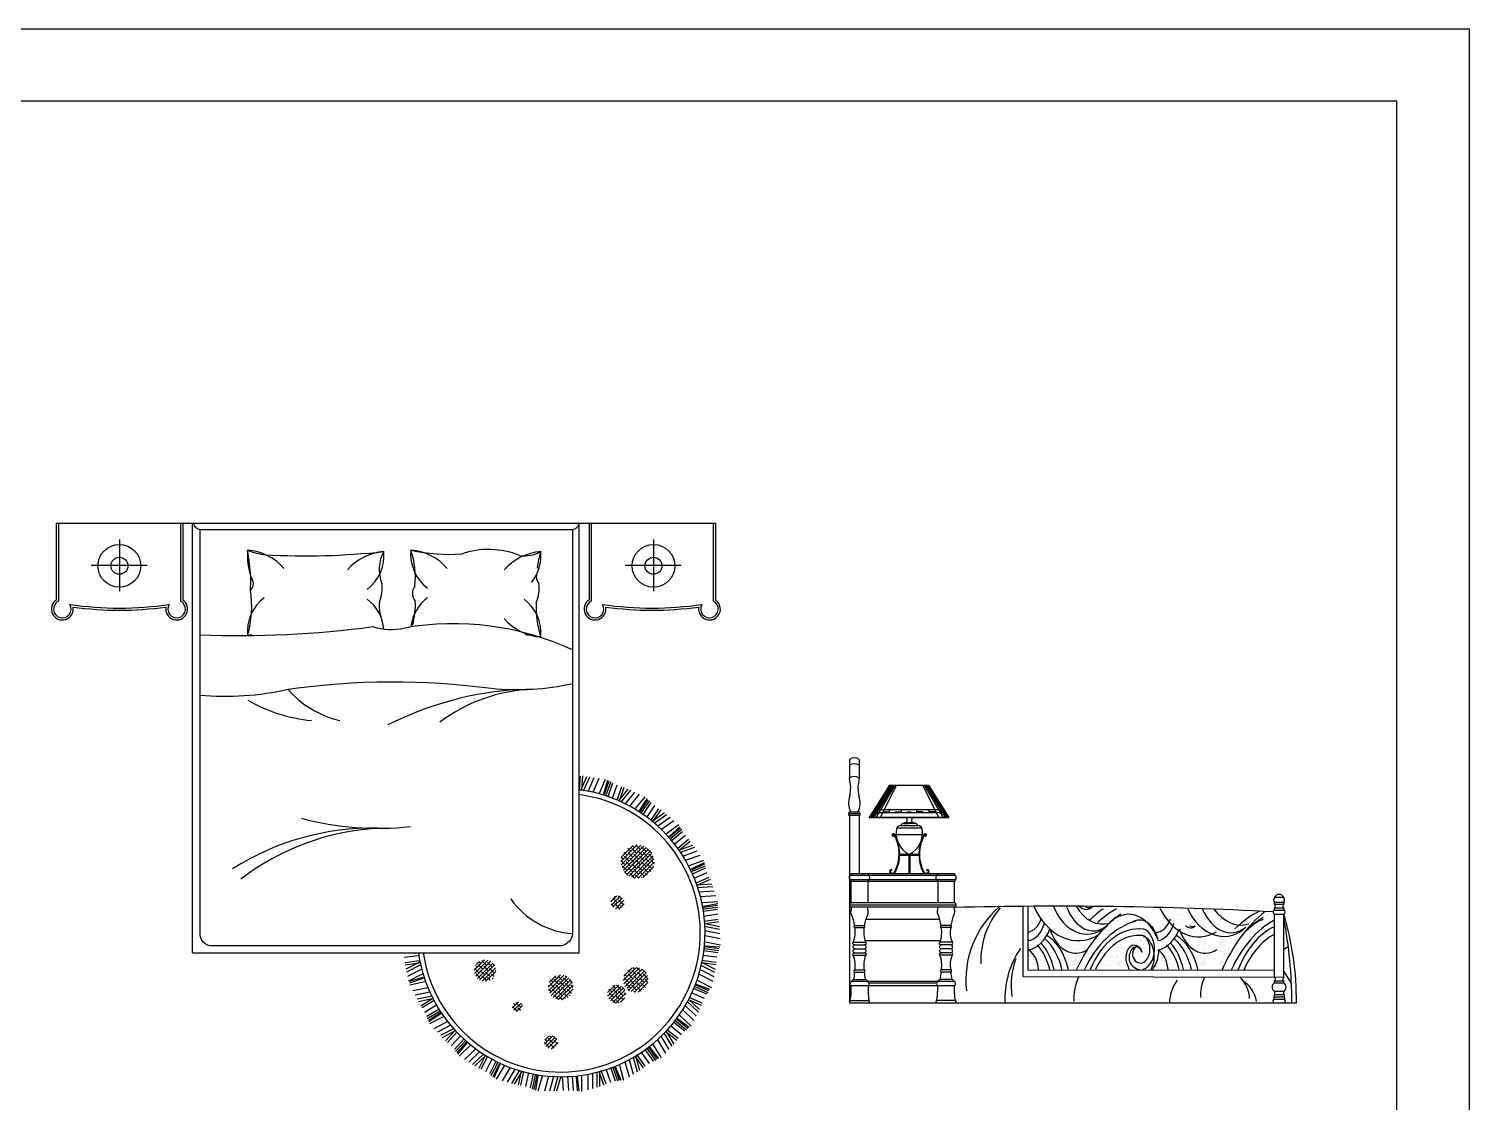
# Model space of a CAD drawing. Header units: inches. Extents: x 6.7 to 49.2, y 11 to 35.8.
# Drawn here: x 42.5 to 49.21, y 30.85 to 35.84 of the extents above; entities that cross this region are included whole.
import ezdxf

# ---------------------------------------------------------------- set-up
doc = ezdxf.new("R2010")
doc.units = ezdxf.units.IN
doc.header["$MEASUREMENT"] = 0
for name, color, linetype in [('02', 2, 'Continuous'), ('1', 1, 'Continuous'), ('4', 4, 'Continuous'), ('8', 8, 'Continuous'), ('kadrbm', 4, 'Continuous')]:
    doc.layers.add(name, color=color, linetype=linetype)

# ---------------------------------------------------------------- blocks, each defined once
blk = doc.blocks.new('kadrbm')
at = {"layer": 'kadrbm', "color": 4}
blk.add_lwpolyline([(0, 0), (0, 24.7972), (21, 24.7972), (21, 0), (0, 0)], close=True, dxfattribs=at)
blk.add_lwpolyline([(20.6631, 0.3257), (20.6631, 24.4603), (0.3369, 24.4603), (0.3369, 0.3257), (20.6631, 0.3257)], dxfattribs=at)

msp = doc.modelspace()

# ---------------------------------------------------------------- hatches: boundary and pattern name
at = {"layer": '8'}
h = msp.add_hatch(dxfattribs=at)
h.set_pattern_fill('ANSI38', color=256, scale=0.1, style=0)
h.set_pattern_definition([(45, (41.408461, 25.606325), (-0.008838835, 0.008838835), []), (135, (41.408461, 25.606325), (-0.026516504, 0.008838835), [0.03125, -0.01875])])
h.paths.add_polyline_path([(44.6776, 31.4595, 1), (44.5768, 31.4595, 1)])
h.paths.add_polyline_path([(44.8017, 31.2926, 1), (44.7551, 31.2926, 1)])
h.paths.add_polyline_path([(44.9658, 31.126, 1), (44.9037, 31.126, 1)])
h.paths.add_polyline_path([(44.9218, 31.3819, 1), (45.0381, 31.3819, 1)])
h.paths.add_polyline_path([(45.1974, 31.3508, 1), (45.2827, 31.3508, 1)])
h.paths.add_polyline_path([(45.3874, 31.4168, 1), (45.271, 31.4168, 1)])
h.paths.add_polyline_path([(45.2758, 31.777, 1), (45.2137, 31.777, 1)])
h.paths.add_polyline_path([(45.4153, 31.967, 1), (45.2603, 31.967, 1)])

# ---------------------------------------------------------------- linework, layer by layer
at = {"layer": '02'}
for p, q in [((42.6415, 33.5418), (42.6415, 33.1795)), ((43.2097, 33.5418), (43.2097, 33.1795)), ((45.1218, 33.5418), (45.1218, 33.1795)), ((45.6901, 33.5418), (45.6901, 33.1795)), ((42.9249, 33.4668), (42.9249, 33.2263)), ((45.4117, 33.4668), (45.4117, 33.2263)), ((42.7933, 33.3466), (43.0539, 33.3466)), ((45.2802, 33.3466), (45.5407, 33.3466)), ((45.0697, 32.3653), (45.0655, 32.299)), ((45.0738, 32.298), (45.1022, 32.3637)), ((45.0809, 32.3658), (45.0767, 32.2994)), ((45.0867, 32.2962), (45.1151, 32.3619)), ((45.1074, 32.2933), (45.1358, 32.359)), ((45.1302, 32.2901), (45.1586, 32.3558)), ((45.1599, 32.2859), (45.1883, 32.3516)), ((45.1978, 32.3454), (45.1783, 32.2806)), ((45.2041, 32.3414), (45.1822, 32.2787)), ((45.2129, 32.3386), (45.1902, 32.2761)), ((45.2207, 32.332), (45.1988, 32.2692)), ((45.2408, 32.3232), (45.2189, 32.2604)), ((45.2632, 32.3145), (45.2413, 32.2517)), ((45.249, 32.2485), (45.2941, 32.3041)), ((45.2741, 32.3119), (45.2521, 32.2491)), ((45.2609, 32.2433), (45.306, 32.2989)), ((45.2801, 32.2349), (45.3252, 32.2905)), ((45.3011, 32.2257), (45.3462, 32.2813)), ((45.3286, 32.2136), (45.3737, 32.2692)), ((45.3812, 32.2607), (45.3449, 32.2036)), ((46.511, 32.3226), (46.4156, 32.1728)), ((46.5135, 32.3226), (46.4178, 32.1724)), ((46.518, 32.3226), (46.4225, 32.1728)), ((46.5206, 32.3226), (46.4252, 32.1728)), ((46.5242, 32.3226), (46.4287, 32.1728)), ((46.5289, 32.3226), (46.4363, 32.1728)), ((46.5348, 32.3226), (46.4465, 32.1728)), ((46.5436, 32.3226), (46.4668, 32.1728)), ((46.511, 32.3226), (46.6919, 32.3226)), ((46.6636, 32.3226), (46.7404, 32.1728)), ((46.6724, 32.3226), (46.7607, 32.1728)), ((46.6783, 32.3226), (46.7708, 32.1728)), ((46.683, 32.3226), (46.7784, 32.1728)), ((46.6875, 32.3226), (46.7829, 32.1728)), ((46.6919, 32.3226), (46.7873, 32.1728)), ((45.3862, 32.2552), (45.3482, 32.2007)), ((45.3939, 32.2501), (45.3551, 32.1961)), ((45.3996, 32.2416), (45.3616, 32.1871)), ((45.4166, 32.2277), (45.3786, 32.1732)), ((45.4358, 32.2133), (45.3978, 32.1588)), ((45.4043, 32.1536), (45.4627, 32.195)), ((45.4456, 32.2079), (45.4075, 32.1533)), ((46.3222, 32.1911), (46.3716, 32.1911)), ((46.3244, 32.1984), (46.3694, 32.1984)), ((46.4299, 32.1953), (46.773, 32.1953)), ((46.4394, 32.2103), (46.7635, 32.2103)), ((46.6104, 32.1953), (46.6104, 32.1988)), ((46.6385, 32.1988), (46.6385, 32.2103)), ((46.6665, 32.1988), (46.6385, 32.1988)), ((46.6665, 32.1953), (46.6665, 32.1988)), ((46.6946, 32.1988), (46.6946, 32.2103)), ((46.7227, 32.1988), (46.6946, 32.1988)), ((46.7227, 32.1953), (46.7227, 32.1988)), ((46.7508, 32.1988), (46.7508, 32.2103)), ((46.7708, 32.1988), (46.7508, 32.1988)), ((45.4144, 32.1454), (45.4728, 32.1868)), ((45.4306, 32.1321), (45.489, 32.1735)), ((45.4484, 32.1175), (45.5068, 32.1589)), ((45.4716, 32.0986), (45.53, 32.1399)), ((45.5349, 32.1297), (45.4846, 32.0844)), ((45.5383, 32.123), (45.4869, 32.0808)), ((46.3694, 32.1817), (46.3244, 32.1817)), ((46.4156, 32.1728), (46.7873, 32.1728)), ((46.4165, 32.1743), (46.7829, 32.1743)), ((46.5615, 32.1347), (46.6441, 32.1347)), ((46.5774, 32.1446), (46.6028, 32.1444)), ((46.5879, 32.1483), (46.6028, 32.1482)), ((46.6176, 32.1483), (46.6028, 32.1482)), ((46.6281, 32.1446), (46.6028, 32.1444)), ((45.5443, 32.1161), (45.4924, 32.0745)), ((45.5475, 32.1063), (45.4962, 32.0641)), ((45.5601, 32.0883), (45.5088, 32.0461)), ((45.5747, 32.0693), (45.5234, 32.0271)), ((45.5827, 32.0614), (45.5313, 32.0192)), ((46.5288, 32.0888), (46.5292, 32.0851)), ((46.5347, 32.093), (46.6706, 32.093)), ((46.6626, 32.1222), (46.543, 32.1222)), ((46.6765, 32.0888), (46.6761, 32.0851)), ((45.5283, 32.0203), (45.5957, 32.0444)), ((45.5358, 32.0097), (45.6032, 32.0338)), ((45.5478, 31.9925), (45.6152, 32.0166)), ((45.561, 31.9737), (45.6284, 31.9978)), ((46.5583, 32.0012), (46.647, 32.0012)), ((46.5583, 31.9975), (46.647, 31.9975)), ((46.6008, 32.0009), (46.6008, 31.9098)), ((46.6046, 32.0008), (46.6046, 31.9098)), ((45.5782, 31.9492), (45.6456, 31.9733)), ((45.6476, 31.962), (45.5869, 31.9321)), ((45.649, 31.9547), (45.5882, 31.9279)), ((45.6529, 31.9464), (45.5918, 31.9204)), ((45.6534, 31.9362), (45.5926, 31.9094)), ((46.522, 31.9285), (46.5204, 31.925)), ((46.6834, 31.9285), (46.6849, 31.925)), ((45.6607, 31.9154), (45.5999, 31.8886)), ((45.6696, 31.8931), (45.6088, 31.8663)), ((45.6117, 31.8585), (45.6831, 31.8635)), ((45.6752, 31.8834), (45.6143, 31.8566)), ((46.8186, 31.9018), (46.3273, 31.9018)), ((46.8186, 31.8828), (46.3273, 31.8828)), ((46.8133, 31.8748), (46.3326, 31.8748)), ((45.616, 31.8463), (45.6875, 31.8513)), ((45.623, 31.8265), (45.6944, 31.8315)), ((45.6306, 31.8048), (45.702, 31.8098)), ((48.3034, 31.8011), (48.3464, 31.8011)), ((45.6406, 31.7765), (45.712, 31.7816)), ((45.7095, 31.7437), (45.6437, 31.7343)), ((45.7108, 31.7702), (45.6444, 31.7577)), ((45.7103, 31.7628), (45.6445, 31.7534)), ((45.7109, 31.7218), (45.6451, 31.7124)), ((45.7118, 31.7537), (45.6459, 31.7452)), ((46.8203, 31.7648), (46.3257, 31.7648)), ((46.8133, 31.7748), (46.3326, 31.7748)), ((46.8127, 31.7548), (46.3333, 31.7548)), ((47.1333, 31.4318), (47.1333, 31.7588)), ((47.1532, 31.7391), (47.1532, 31.7391)), ((47.1568, 31.4612), (47.1568, 31.759)), ((47.1581, 31.7278), (47.1581, 31.7278)), ((47.1753, 31.7509), (47.1753, 31.7509)), ((47.1765, 31.743), (47.1765, 31.743)), ((47.178, 31.7468), (47.178, 31.7468)), ((47.1792, 31.7233), (47.1792, 31.7233)), ((47.1823, 31.7216), (47.1823, 31.7216)), ((47.1863, 31.7428), (47.1863, 31.7428)), ((47.1866, 31.7509), (47.1866, 31.7509)), ((47.1919, 31.748), (47.1919, 31.748)), ((47.1966, 31.744), (47.1966, 31.744)), ((47.2007, 31.7504), (47.2007, 31.7504)), ((47.2137, 31.7484), (47.2137, 31.7484)), ((47.2208, 31.7514), (47.2208, 31.7514)), ((47.2645, 31.7464), (47.2645, 31.7464)), ((47.2663, 31.7492), (47.2663, 31.7492)), ((47.4702, 31.7585), (47.4702, 31.7585)), ((47.4785, 31.7545), (47.4785, 31.7545)), ((47.4805, 31.7209), (47.4805, 31.7209)), ((47.4832, 31.7565), (47.4832, 31.7565)), ((47.4903, 31.7595), (47.4903, 31.7595)), ((47.4914, 31.7524), (47.4914, 31.7524)), ((47.4986, 31.7554), (47.4986, 31.7554)), ((47.5551, 31.7209), (47.5551, 31.7209)), ((47.7091, 31.7431), (47.7091, 31.7431)), ((47.7118, 31.7235), (47.7118, 31.7235)), ((47.7292, 31.7441), (47.7292, 31.7441)), ((47.7561, 31.7213), (47.7561, 31.7213)), ((47.7892, 31.7428), (47.7892, 31.7428)), ((47.8166, 31.7484), (47.8166, 31.7484)), ((47.8237, 31.7514), (47.8237, 31.7514)), ((47.8674, 31.7464), (47.8674, 31.7464)), ((47.8692, 31.7492), (47.8692, 31.7492)), ((47.8705, 31.7597), (47.8705, 31.7597)), ((47.8716, 31.7472), (47.8716, 31.7472)), ((48.3022, 31.7683), (48.3466, 31.7683)), ((48.3024, 31.7791), (48.3464, 31.7791)), ((48.3024, 31.7521), (48.3463, 31.7521)), ((48.3024, 31.7419), (48.3464, 31.7419)), ((48.3024, 31.7228), (48.3464, 31.7228)), ((45.7135, 31.6979), (45.6477, 31.6885)), ((45.6484, 31.6802), (45.7185, 31.6658)), ((45.6493, 31.6673), (45.7194, 31.6528)), ((45.7162, 31.6871), (45.6504, 31.6777)), ((46.3484, 31.6705), (46.3947, 31.6705)), ((46.3485, 31.6607), (46.3947, 31.6607)), ((46.4019, 31.6998), (46.7441, 31.6998)), ((46.7976, 31.6705), (46.7512, 31.6705)), ((46.7975, 31.6607), (46.7513, 31.6607)), ((47.1567, 31.7019), (47.1567, 31.7019)), ((47.1588, 31.6537), (47.1588, 31.6537)), ((47.1614, 31.6715), (47.1614, 31.6715)), ((47.167, 31.6642), (47.167, 31.6642)), ((47.1682, 31.6968), (47.1682, 31.6968)), ((47.1686, 31.6567), (47.1686, 31.6567)), ((47.1697, 31.682), (47.1697, 31.682)), ((47.171, 31.695), (47.171, 31.695)), ((47.1768, 31.685), (47.1768, 31.685)), ((47.1779, 31.6783), (47.1779, 31.6783)), ((47.1793, 31.7083), (47.1793, 31.7083)), ((47.1835, 31.7091), (47.1835, 31.7091)), ((47.1861, 31.7066), (47.1861, 31.7066)), ((47.1883, 31.6978), (47.1883, 31.6978)), ((47.193, 31.6887), (47.193, 31.6887)), ((47.1957, 31.6869), (47.1957, 31.6869)), ((47.2026, 31.6702), (47.2026, 31.6702)), ((47.204, 31.7002), (47.204, 31.7002)), ((47.2058, 31.7031), (47.2058, 31.7031)), ((47.2071, 31.7135), (47.2071, 31.7135)), ((47.211, 31.7128), (47.211, 31.7128)), ((47.2131, 31.6897), (47.2131, 31.6897)), ((47.2337, 31.6759), (47.2337, 31.6759)), ((47.244, 31.6561), (47.244, 31.6561)), ((47.2467, 31.6739), (47.2467, 31.6739)), ((47.2535, 31.7171), (47.2535, 31.7171)), ((47.2538, 31.6769), (47.2538, 31.6769)), ((47.2562, 31.7152), (47.2562, 31.7152)), ((47.2631, 31.6986), (47.2631, 31.6986)), ((47.2736, 31.718), (47.2736, 31.718)), ((47.4888, 31.7168), (47.4888, 31.7168)), ((47.5083, 31.6966), (47.5083, 31.6966)), ((47.5137, 31.6937), (47.5137, 31.6937)), ((47.5221, 31.6925), (47.5221, 31.6925)), ((47.5258, 31.6638), (47.5258, 31.6638)), ((47.5275, 31.6897), (47.5275, 31.6897)), ((47.5289, 31.6771), (47.5289, 31.6771)), ((47.53, 31.6646), (47.53, 31.6646)), ((47.5413, 31.6626), (47.5413, 31.6626)), ((47.5426, 31.673), (47.5426, 31.673)), ((47.5605, 31.718), (47.5605, 31.718)), ((47.5615, 31.6766), (47.5615, 31.6766)), ((47.5711, 31.6581), (47.5711, 31.6581)), ((47.5726, 31.6881), (47.5726, 31.6881)), ((47.5743, 31.6909), (47.5743, 31.6909)), ((47.5756, 31.7014), (47.5756, 31.7014)), ((47.5767, 31.6889), (47.5767, 31.6889)), ((47.5816, 31.6776), (47.5816, 31.6776)), ((47.6893, 31.6842), (47.6893, 31.6842)), ((47.6996, 31.6644), (47.6996, 31.6644)), ((47.7023, 31.6821), (47.7023, 31.6821)), ((47.7094, 31.6851), (47.7094, 31.6851)), ((47.7187, 31.7068), (47.7187, 31.7068)), ((47.7574, 31.6846), (47.7574, 31.6846)), ((47.7596, 31.684), (47.7596, 31.684)), ((47.761, 31.7099), (47.761, 31.7099)), ((47.7643, 31.6537), (47.7643, 31.6537)), ((47.7699, 31.6642), (47.7699, 31.6642)), ((47.7715, 31.6567), (47.7715, 31.6567)), ((47.7726, 31.682), (47.7726, 31.682)), ((47.7739, 31.695), (47.7739, 31.695)), ((47.7797, 31.685), (47.7797, 31.685)), ((47.7808, 31.6783), (47.7808, 31.6783)), ((47.7822, 31.7083), (47.7822, 31.7083)), ((47.7864, 31.7091), (47.7864, 31.7091)), ((47.789, 31.7066), (47.789, 31.7066)), ((47.7912, 31.6978), (47.7912, 31.6978)), ((47.7959, 31.6887), (47.7959, 31.6887)), ((47.7986, 31.6869), (47.7986, 31.6869)), ((47.8055, 31.6702), (47.8055, 31.6702)), ((47.8069, 31.7002), (47.8069, 31.7002)), ((47.81, 31.7135), (47.81, 31.7135)), ((47.8111, 31.701), (47.8111, 31.701)), ((47.8139, 31.7128), (47.8139, 31.7128)), ((47.816, 31.6897), (47.816, 31.6897)), ((47.8366, 31.6759), (47.8366, 31.6759)), ((47.8469, 31.6561), (47.8469, 31.6561)), ((47.8496, 31.6739), (47.8496, 31.6739)), ((47.8564, 31.7171), (47.8564, 31.7171)), ((47.8567, 31.6769), (47.8567, 31.6769)), ((47.866, 31.6986), (47.866, 31.6986)), ((47.8765, 31.718), (47.8765, 31.718)), ((48.0304, 31.6754), (48.0304, 31.6754)), ((48.0317, 31.6723), (48.0317, 31.6723)), ((48.0324, 31.7165), (48.0324, 31.7165)), ((48.0411, 31.6834), (48.0411, 31.6834)), ((48.0416, 31.6801), (48.0416, 31.6801)), ((48.0454, 31.6806), (48.0454, 31.6806)), ((48.0494, 31.7042), (48.0494, 31.7042)), ((48.0519, 31.6691), (48.0519, 31.6691)), ((48.0524, 31.6992), (48.0524, 31.6992)), ((48.0537, 31.6931), (48.0537, 31.6931)), ((48.0553, 31.7053), (48.0553, 31.7053)), ((48.0562, 31.714), (48.0562, 31.714)), ((48.0584, 31.7014), (48.0584, 31.7014)), ((48.177, 31.7125), (48.177, 31.7125)), ((48.1782, 31.7068), (48.1782, 31.7068)), ((48.1787, 31.6738), (48.1787, 31.6738)), ((48.1825, 31.704), (48.1825, 31.704)), ((48.1826, 31.6719), (48.1826, 31.6719)), ((48.1857, 31.6917), (48.1857, 31.6917)), ((48.1863, 31.6968), (48.1863, 31.6968)), ((48.1881, 31.6849), (48.1881, 31.6849)), ((48.1913, 31.6863), (48.1913, 31.6863)), ((48.1932, 31.7076), (48.1932, 31.7076)), ((48.1963, 31.701), (48.1963, 31.701)), ((45.6506, 31.6463), (45.7207, 31.6319)), ((45.6521, 31.6234), (45.7222, 31.609)), ((45.6541, 31.5935), (45.7242, 31.5791)), ((46.3422, 31.5919), (46.401, 31.5919)), ((46.8038, 31.5919), (46.745, 31.5919)), ((47.1536, 31.6092), (47.1536, 31.6092)), ((47.1589, 31.6064), (47.1589, 31.6064)), ((47.1732, 31.6476), (47.1732, 31.6476)), ((47.1835, 31.6278), (47.1835, 31.6278)), ((47.1862, 31.6456), (47.1862, 31.6456)), ((47.1933, 31.6486), (47.1933, 31.6486)), ((47.495, 31.6112), (47.495, 31.6112)), ((47.5053, 31.5914), (47.5053, 31.5914)), ((47.5079, 31.6091), (47.5079, 31.6091)), ((47.5087, 31.6071), (47.5087, 31.6071)), ((47.5147, 31.6523), (47.5147, 31.6523)), ((47.5151, 31.6121), (47.5151, 31.6121)), ((47.519, 31.5873), (47.519, 31.5873)), ((47.5217, 31.6051), (47.5217, 31.6051)), ((47.5244, 31.6338), (47.5244, 31.6338)), ((47.5285, 31.6483), (47.5285, 31.6483)), ((47.5288, 31.6081), (47.5288, 31.6081)), ((47.5312, 31.6464), (47.5312, 31.6464)), ((47.5348, 31.6533), (47.5348, 31.6533)), ((47.5381, 31.6298), (47.5381, 31.6298)), ((47.5417, 31.6355), (47.5417, 31.6355)), ((47.5486, 31.6492), (47.5486, 31.6492)), ((47.552, 31.6157), (47.552, 31.6157)), ((47.5547, 31.6334), (47.5547, 31.6334)), ((47.5618, 31.6364), (47.5618, 31.6364)), ((47.5633, 31.6116), (47.5633, 31.6116)), ((47.5687, 31.6088), (47.5687, 31.6088)), ((47.5839, 31.5921), (47.5839, 31.5921)), ((47.6408, 31.603), (47.6408, 31.603)), ((47.6462, 31.6002), (47.6462, 31.6002)), ((47.6681, 31.6511), (47.6681, 31.6511)), ((47.6735, 31.6483), (47.6735, 31.6483)), ((47.6753, 31.6455), (47.6753, 31.6455)), ((47.6773, 31.605), (47.6773, 31.605)), ((47.6807, 31.6426), (47.6807, 31.6426)), ((47.6817, 31.6012), (47.6817, 31.6012)), ((47.6842, 31.5884), (47.6842, 31.5884)), ((47.6845, 31.5993), (47.6845, 31.5993)), ((47.6856, 31.6184), (47.6856, 31.6184)), ((47.6886, 31.6316), (47.6886, 31.6316)), ((47.6898, 31.6192), (47.6898, 31.6192)), ((47.6928, 31.6127), (47.6928, 31.6127)), ((47.6946, 31.6155), (47.6946, 31.6155)), ((47.6946, 31.6078), (47.6946, 31.6078)), ((47.6958, 31.6259), (47.6958, 31.6259)), ((47.7018, 31.6021), (47.7018, 31.6021)), ((47.7441, 31.5991), (47.7441, 31.5991)), ((47.7565, 31.5914), (47.7565, 31.5914)), ((47.757, 31.5971), (47.757, 31.5971)), ((47.7617, 31.6359), (47.7617, 31.6359)), ((47.7618, 31.5885), (47.7618, 31.5885)), ((47.7761, 31.6476), (47.7761, 31.6476)), ((47.7864, 31.6278), (47.7864, 31.6278)), ((47.7891, 31.6456), (47.7891, 31.6456)), ((47.7962, 31.6486), (47.7962, 31.6486)), ((48.0263, 31.6477), (48.0263, 31.6477)), ((48.0478, 31.6414), (48.0478, 31.6414)), ((48.0483, 31.616), (48.0483, 31.616)), ((48.0515, 31.5881), (48.0515, 31.5881)), ((48.0535, 31.5913), (48.0535, 31.5913)), ((48.0549, 31.6031), (48.0549, 31.6031)), ((48.0562, 31.589), (48.0562, 31.589)), ((48.0567, 31.6116), (48.0567, 31.6116)), ((48.0603, 31.6336), (48.0603, 31.6336)), ((48.067, 31.63), (48.067, 31.63)), ((48.1869, 31.6088), (48.1869, 31.6088)), ((48.1944, 31.6048), (48.1944, 31.6048)), ((44.2512, 31.5218), (44.3171, 31.5305)), ((45.707, 31.5218), (45.6411, 31.5305)), ((45.7116, 31.5433), (45.6457, 31.552)), ((45.7165, 31.5523), (45.6507, 31.5619)), ((45.7175, 31.5615), (45.6515, 31.5702)), ((45.72, 31.5685), (45.6526, 31.5743)), ((46.3422, 31.5317), (46.401, 31.5317)), ((46.3441, 31.5424), (46.3991, 31.5424)), ((46.3449, 31.5804), (46.3982, 31.5804)), ((46.349, 31.5614), (46.3942, 31.5614)), ((46.8038, 31.5317), (46.745, 31.5317)), ((46.8019, 31.5424), (46.7469, 31.5424)), ((46.801, 31.5804), (46.7478, 31.5804)), ((46.797, 31.5614), (46.7518, 31.5614)), ((47.1586, 31.5302), (47.1586, 31.5302)), ((47.16, 31.5649), (47.16, 31.5649)), ((47.16, 31.5602), (47.16, 31.5602)), ((47.1603, 31.5248), (47.1603, 31.5248)), ((47.1618, 31.5687), (47.1618, 31.5687)), ((47.1631, 31.5735), (47.1631, 31.5735)), ((47.1672, 31.5481), (47.1672, 31.5481)), ((47.1691, 31.5319), (47.1691, 31.5319)), ((47.1696, 31.5286), (47.1696, 31.5286)), ((47.171, 31.5586), (47.171, 31.5586)), ((47.1741, 31.5719), (47.1741, 31.5719)), ((47.1752, 31.5594), (47.1752, 31.5594)), ((47.1801, 31.548), (47.1801, 31.548)), ((47.1811, 31.521), (47.1811, 31.521)), ((47.1823, 31.5314), (47.1823, 31.5314)), ((47.3461, 31.5307), (47.3461, 31.5307)), ((47.3514, 31.5278), (47.3514, 31.5278)), ((47.3543, 31.5347), (47.3543, 31.5347)), ((47.3597, 31.5319), (47.3597, 31.5319)), ((47.3681, 31.559), (47.3681, 31.559)), ((47.3734, 31.5561), (47.3734, 31.5561)), ((47.3856, 31.5262), (47.3856, 31.5262)), ((47.3873, 31.529), (47.3873, 31.529)), ((47.3886, 31.5395), (47.3886, 31.5395)), ((47.3897, 31.527), (47.3897, 31.527)), ((47.5193, 31.5711), (47.5193, 31.5711)), ((47.5247, 31.5683), (47.5247, 31.5683)), ((47.5257, 31.5268), (47.5257, 31.5268)), ((47.5368, 31.5384), (47.5368, 31.5384)), ((47.5399, 31.5516), (47.5399, 31.5516)), ((47.541, 31.5391), (47.541, 31.5391)), ((47.5458, 31.5278), (47.5458, 31.5278)), ((47.55, 31.5262), (47.55, 31.5262)), ((47.5606, 31.5226), (47.5606, 31.5226)), ((47.5629, 31.5242), (47.5629, 31.5242)), ((47.566, 31.5197), (47.566, 31.5197)), ((47.5701, 31.5272), (47.5701, 31.5272)), ((47.5716, 31.5307), (47.5716, 31.5307)), ((47.5725, 31.5655), (47.5725, 31.5655)), ((47.577, 31.5278), (47.577, 31.5278)), ((47.5794, 31.5488), (47.5794, 31.5488)), ((47.5826, 31.5817), (47.5826, 31.5817)), ((47.585, 31.5796), (47.585, 31.5796)), ((47.5898, 31.5683), (47.5898, 31.5683)), ((47.5936, 31.5307), (47.5936, 31.5307)), ((47.599, 31.5278), (47.599, 31.5278)), ((47.6472, 31.5587), (47.6472, 31.5587)), ((47.65, 31.5569), (47.65, 31.5569)), ((47.6547, 31.5657), (47.6547, 31.5657)), ((47.6569, 31.5402), (47.6569, 31.5402)), ((47.6583, 31.5702), (47.6583, 31.5702)), ((47.6601, 31.5731), (47.6601, 31.5731)), ((47.6613, 31.5835), (47.6613, 31.5835)), ((47.6619, 31.56), (47.6619, 31.56)), ((47.6651, 31.5459), (47.6651, 31.5459)), ((47.6673, 31.5597), (47.6673, 31.5597)), ((47.6677, 31.5637), (47.6677, 31.5637)), ((47.6723, 31.5402), (47.6723, 31.5402)), ((47.6749, 31.5667), (47.6749, 31.5667)), ((47.6749, 31.558), (47.6749, 31.558)), ((47.6821, 31.561), (47.6821, 31.561)), ((47.6914, 31.5827), (47.6914, 31.5827)), ((47.7544, 31.5794), (47.7544, 31.5794)), ((47.7629, 31.5471), (47.7629, 31.5471)), ((47.7629, 31.5424), (47.7629, 31.5424)), ((47.7647, 31.5509), (47.7647, 31.5509)), ((47.7656, 31.5452), (47.7656, 31.5452)), ((47.766, 31.5557), (47.766, 31.5557)), ((47.7701, 31.5481), (47.7701, 31.5481)), ((47.7725, 31.5286), (47.7725, 31.5286)), ((47.7739, 31.5586), (47.7739, 31.5586)), ((47.7757, 31.5614), (47.7757, 31.5614)), ((47.777, 31.5719), (47.777, 31.5719)), ((47.783, 31.548), (47.783, 31.548)), ((47.784, 31.521), (47.784, 31.521)), ((47.7852, 31.5314), (47.7852, 31.5314)), ((47.949, 31.5307), (47.949, 31.5307)), ((47.9543, 31.5278), (47.9543, 31.5278)), ((47.9572, 31.5347), (47.9572, 31.5347)), ((47.9626, 31.5319), (47.9626, 31.5319)), ((47.971, 31.559), (47.971, 31.559)), ((47.9763, 31.5561), (47.9763, 31.5561)), ((47.9884, 31.5262), (47.9884, 31.5262)), ((47.9902, 31.529), (47.9902, 31.529)), ((47.9915, 31.5395), (47.9915, 31.5395)), ((47.9926, 31.527), (47.9926, 31.527)), ((48.0498, 31.5818), (48.0498, 31.5818)), ((48.0499, 31.5544), (48.0499, 31.5544)), ((48.0514, 31.5642), (48.0514, 31.5642)), ((48.0582, 31.5483), (48.0582, 31.5483)), ((48.0583, 31.5468), (48.0583, 31.5468)), ((48.0598, 31.5243), (48.0598, 31.5243)), ((48.0616, 31.5763), (48.0616, 31.5763)), ((48.0626, 31.544), (48.0626, 31.544)), ((48.0659, 31.534), (48.0659, 31.534)), ((48.0683, 31.5782), (48.0683, 31.5782)), ((48.0687, 31.528), (48.0687, 31.528)), ((48.0706, 31.5324), (48.0706, 31.5324)), ((48.0718, 31.5759), (48.0718, 31.5759)), ((48.1767, 31.5542), (48.1767, 31.5542)), ((48.1788, 31.5705), (48.1788, 31.5705)), ((48.1805, 31.551), (48.1805, 31.551)), ((48.1929, 31.5288), (48.1929, 31.5288)), ((48.1942, 31.5648), (48.1942, 31.5648)), ((48.1946, 31.5409), (48.1946, 31.5409)), ((48.1958, 31.5465), (48.1958, 31.5465)), ((48.1969, 31.5693), (48.1969, 31.5693)), ((48.3675, 31.5712), (48.3463, 31.5578)), ((44.2552, 31.4981), (44.3211, 31.5068)), ((44.2555, 31.487), (44.3214, 31.4957)), ((44.3227, 31.4986), (44.259, 31.4658)), ((44.3253, 31.4859), (44.2617, 31.4531)), ((44.3297, 31.4654), (44.2661, 31.4326)), ((45.6286, 31.4654), (45.6922, 31.4326)), ((45.6329, 31.4859), (45.6965, 31.4531)), ((45.6356, 31.4986), (45.6992, 31.4658)), ((45.7028, 31.487), (45.6368, 31.4957)), ((45.7031, 31.4981), (45.6372, 31.5068)), ((46.3484, 31.4531), (46.3947, 31.4531)), ((46.3485, 31.4629), (46.3947, 31.4629)), ((46.7976, 31.4531), (46.7512, 31.4531)), ((46.7975, 31.4629), (46.7513, 31.4629)), ((48.3024, 31.4611), (47.1568, 31.4612)), ((47.1793, 31.5181), (47.1793, 31.5181)), ((47.1883, 31.5076), (47.1883, 31.5076)), ((47.3525, 31.4864), (47.3525, 31.4864)), ((47.3547, 31.4914), (47.3547, 31.4914)), ((47.3552, 31.4845), (47.3552, 31.4845)), ((47.3607, 31.4904), (47.3607, 31.4904)), ((47.3621, 31.4857), (47.3621, 31.4857)), ((47.3635, 31.4979), (47.3635, 31.4979)), ((47.3653, 31.5007), (47.3653, 31.5007)), ((47.3666, 31.5111), (47.3666, 31.5111)), ((47.3677, 31.4894), (47.3677, 31.4894)), ((47.3704, 31.4898), (47.3704, 31.4898)), ((47.3718, 31.5019), (47.3718, 31.5019)), ((47.3726, 31.4873), (47.3726, 31.4873)), ((47.3736, 31.5048), (47.3736, 31.5048)), ((47.3745, 31.5147), (47.3745, 31.5147)), ((47.3748, 31.4924), (47.3748, 31.4924)), ((47.376, 31.5027), (47.376, 31.5027)), ((47.3772, 31.5129), (47.3772, 31.5129)), ((47.3808, 31.4914), (47.3808, 31.4914)), ((47.3841, 31.4962), (47.3841, 31.4962)), ((47.3946, 31.5157), (47.3946, 31.5157)), ((47.506, 31.4857), (47.506, 31.4857)), ((47.5163, 31.4838), (47.5163, 31.4838)), ((47.5261, 31.4867), (47.5261, 31.4867)), ((47.5354, 31.5083), (47.5354, 31.5083)), ((47.5603, 31.5064), (47.5603, 31.5064)), ((47.567, 31.4961), (47.567, 31.4961)), ((47.5697, 31.4943), (47.5697, 31.4943)), ((47.578, 31.4864), (47.578, 31.4864)), ((47.5781, 31.4898), (47.5781, 31.4898)), ((47.5807, 31.4845), (47.5807, 31.4845)), ((47.5811, 31.5031), (47.5811, 31.5031)), ((47.5822, 31.4906), (47.5822, 31.4906)), ((47.5871, 31.4971), (47.5871, 31.4971)), ((47.5876, 31.4857), (47.5876, 31.4857)), ((47.5908, 31.5007), (47.5908, 31.5007)), ((47.5921, 31.5111), (47.5921, 31.5111)), ((47.5981, 31.4873), (47.5981, 31.4873)), ((47.6027, 31.4845), (47.6027, 31.4845)), ((47.6073, 31.4983), (47.6073, 31.4983)), ((47.6096, 31.4857), (47.6096, 31.4857)), ((47.6111, 31.4979), (47.6111, 31.4979)), ((47.6128, 31.5007), (47.6128, 31.5007)), ((47.6141, 31.5111), (47.6141, 31.5111)), ((47.6152, 31.4987), (47.6152, 31.4987)), ((47.6201, 31.4873), (47.6201, 31.4873)), ((47.6266, 31.4862), (47.6266, 31.4862)), ((47.6275, 31.5176), (47.6275, 31.5176)), ((47.6279, 31.4966), (47.6279, 31.4966)), ((47.6378, 31.4978), (47.6378, 31.4978)), ((47.6404, 31.5156), (47.6404, 31.5156)), ((47.6476, 31.5186), (47.6476, 31.5186)), ((47.7615, 31.5124), (47.7615, 31.5124)), ((47.7632, 31.5069), (47.7632, 31.5069)), ((47.7822, 31.5181), (47.7822, 31.5181)), ((47.7864, 31.5189), (47.7864, 31.5189)), ((47.7912, 31.5076), (47.7912, 31.5076)), ((47.9554, 31.4864), (47.9554, 31.4864)), ((47.9576, 31.4914), (47.9576, 31.4914)), ((47.9636, 31.4904), (47.9636, 31.4904)), ((47.965, 31.4857), (47.965, 31.4857)), ((47.9664, 31.4979), (47.9664, 31.4979)), ((47.9664, 31.4886), (47.9664, 31.4886)), ((47.9682, 31.5007), (47.9682, 31.5007)), ((47.9695, 31.5111), (47.9695, 31.5111)), ((47.9706, 31.4987), (47.9706, 31.4987)), ((47.9733, 31.4898), (47.9733, 31.4898)), ((47.9755, 31.4873), (47.9755, 31.4873)), ((47.9765, 31.5048), (47.9765, 31.5048)), ((47.9777, 31.5152), (47.9777, 31.5152)), ((47.9777, 31.4924), (47.9777, 31.4924)), ((47.9789, 31.5027), (47.9789, 31.5027)), ((47.9801, 31.5129), (47.9801, 31.5129)), ((47.9837, 31.4914), (47.9837, 31.4914)), ((47.987, 31.4962), (47.987, 31.4962)), ((47.9975, 31.5157), (47.9975, 31.5157)), ((48.0274, 31.4826), (48.0274, 31.4826)), ((48.0435, 31.4695), (48.0435, 31.4695)), ((48.0476, 31.4972), (48.0476, 31.4972)), ((48.0484, 31.488), (48.0484, 31.488)), ((48.0504, 31.4912), (48.0504, 31.4912)), ((48.0514, 31.4821), (48.0514, 31.4821)), ((48.0518, 31.5029), (48.0518, 31.5029)), ((48.0585, 31.4939), (48.0585, 31.4939)), ((48.0588, 31.4841), (48.0588, 31.4841)), ((48.0592, 31.4782), (48.0592, 31.4782)), ((48.0608, 31.4971), (48.0608, 31.4971)), ((48.0628, 31.5003), (48.0628, 31.5003)), ((48.0636, 31.5187), (48.0636, 31.5187)), ((48.0642, 31.512), (48.0642, 31.512)), ((48.0649, 31.4847), (48.0649, 31.4847)), ((48.0655, 31.498), (48.0655, 31.498)), ((48.0683, 31.4825), (48.0683, 31.4825)), ((48.1889, 31.5179), (48.1889, 31.5179)), ((48.1942, 31.5182), (48.1942, 31.5182)), ((48.2635, 31.4949), (48.2635, 31.4949)), ((48.3463, 31.4553), (48.382, 31.3978)), ((44.3344, 31.4429), (44.2708, 31.4101)), ((44.2767, 31.4111), (44.3386, 31.4288)), ((44.2771, 31.4036), (44.3413, 31.4251)), ((44.3476, 31.4069), (44.2775, 31.3923)), ((45.6701, 31.3656), (45.6089, 31.3918)), ((45.6744, 31.3717), (45.6111, 31.3955)), ((45.6177, 31.4136), (45.6813, 31.3808)), ((45.6239, 31.4429), (45.6875, 31.4101)), ((46.3324, 31.3898), (46.8135, 31.3898)), ((46.4091, 31.4099), (46.334, 31.4099)), ((46.3436, 31.4186), (46.3995, 31.4186)), ((46.7314, 31.4012), (46.4145, 31.4012)), ((46.8023, 31.4186), (46.7464, 31.4186)), ((47.1333, 31.4318), (48.3466, 31.4287)), ((48.3024, 31.4125), (48.3463, 31.4125)), ((48.3024, 31.4023), (48.3464, 31.4023)), ((44.3613, 31.3803), (44.2912, 31.3656)), ((44.3718, 31.3599), (44.3017, 31.3452)), ((44.3814, 31.3412), (44.3113, 31.3265)), ((44.3873, 31.3297), (44.3173, 31.315)), ((44.3279, 31.2963), (44.3845, 31.3312)), ((44.3347, 31.2875), (44.3913, 31.3223)), ((45.5743, 31.3272), (45.6267, 31.2785)), ((45.6358, 31.2979), (45.5747, 31.3241)), ((45.6391, 31.3086), (45.578, 31.3347)), ((45.6493, 31.3303), (45.5882, 31.3564)), ((45.6595, 31.3497), (45.5984, 31.3759)), ((45.6667, 31.3571), (45.6059, 31.384)), ((46.3277, 31.3205), (46.4155, 31.3205)), ((46.8183, 31.3205), (46.7305, 31.3205)), ((48.3001, 31.3372), (48.3493, 31.3372)), ((48.3001, 31.3263), (48.3493, 31.3263)), ((48.3014, 31.3479), (48.348, 31.3479)), ((48.3024, 31.3641), (48.3463, 31.3641)), ((44.3465, 31.2666), (44.4032, 31.3014)), ((44.3566, 31.2471), (44.4132, 31.2819)), ((44.3585, 31.237), (44.4155, 31.2711)), ((44.3635, 31.2293), (44.4201, 31.2641)), ((44.3659, 31.2222), (44.4219, 31.2602)), ((45.5479, 31.2768), (45.6004, 31.228)), ((45.5586, 31.2971), (45.611, 31.2484)), ((45.5683, 31.3157), (45.6207, 31.2669)), ((44.4329, 31.2444), (44.3694, 31.2114)), ((44.4533, 31.2225), (44.3898, 31.1894)), ((44.4689, 31.2056), (44.4054, 31.1726)), ((44.4832, 31.1902), (44.4197, 31.1572)), ((45.5264, 31.1433), (45.4746, 31.1849)), ((45.5421, 31.1614), (45.4903, 31.2031)), ((45.5571, 31.1774), (45.5054, 31.2191)), ((45.566, 31.1826), (45.5147, 31.2249)), ((45.5716, 31.1899), (45.5198, 31.2316)), ((45.5774, 31.1945), (45.5229, 31.2346)), ((45.5341, 31.2502), (45.5865, 31.2014)), ((44.492, 31.1807), (44.4285, 31.1477)), ((44.4437, 31.1326), (44.4889, 31.1814)), ((44.4527, 31.1259), (44.4978, 31.1747)), ((44.4697, 31.109), (44.5149, 31.1578)), ((44.4847, 31.0929), (44.5298, 31.1417)), ((44.4892, 31.0837), (44.535, 31.132)), ((44.4961, 31.0776), (44.5412, 31.1264)), ((44.5004, 31.0715), (44.544, 31.1231)), ((45.43, 31.1372), (45.4673, 31.0761)), ((45.4458, 31.154), (45.4831, 31.0929)), ((45.4601, 31.1693), (45.4974, 31.1082)), ((45.5203, 31.1339), (45.4685, 31.1756)), ((45.469, 31.1787), (45.5063, 31.1176)), ((44.5589, 31.1109), (44.5066, 31.062)), ((44.5844, 31.0953), (44.5322, 31.0463)), ((44.604, 31.0833), (44.5518, 31.0343)), ((44.6219, 31.0723), (44.5697, 31.0234)), ((44.633, 31.0656), (44.5807, 31.0166)), ((44.5995, 31.0062), (44.6298, 31.0654)), ((44.6099, 31.0022), (44.6402, 31.0613)), ((45.3165, 31.0574), (45.3359, 30.9885)), ((45.3649, 31.0071), (45.3263, 31.0612)), ((45.3276, 31.0641), (45.347, 30.9952)), ((45.3733, 31.0145), (45.3346, 31.0686)), ((45.3933, 31.0277), (45.3546, 31.0819)), ((45.4121, 31.0391), (45.3735, 31.0932)), ((45.422, 31.0417), (45.3841, 31.0963)), ((45.4294, 31.0472), (45.3907, 31.1013)), ((45.4362, 31.0501), (45.3945, 31.1034)), ((45.4095, 31.1154), (45.4468, 31.0543)), ((44.6309, 30.9905), (44.6612, 31.0497)), ((44.6496, 30.979), (44.6799, 31.0382)), ((44.6565, 30.9714), (44.6875, 31.0302)), ((44.6648, 30.9674), (44.695, 31.0266)), ((44.6705, 30.9626), (44.6986, 31.0242)), ((44.7162, 31.0164), (44.6791, 30.9552)), ((44.745, 31.0082), (44.7079, 30.947)), ((44.7671, 31.002), (44.73, 30.9407)), ((44.7873, 30.9962), (44.7502, 30.935)), ((44.7998, 30.9927), (44.7627, 30.9315)), ((44.7836, 30.9265), (44.7968, 30.9917)), ((44.7947, 30.9254), (44.8079, 30.9906)), ((44.818, 30.9198), (44.8312, 30.985)), ((45.148, 30.9885), (45.1481, 30.9169)), ((45.181, 30.927), (45.1584, 30.9895)), ((45.1605, 30.992), (45.1606, 30.9204)), ((45.1911, 30.9318), (45.1685, 30.9944)), ((45.2139, 30.9392), (45.1913, 31.0017)), ((45.2351, 30.9451), (45.2125, 31.0076)), ((45.2453, 30.9449), (45.2235, 31.0077)), ((45.2539, 30.9482), (45.2313, 31.0107)), ((45.2613, 30.9491), (45.2355, 31.0117)), ((45.2532, 31.0192), (45.2726, 30.9503)), ((45.2788, 31.0347), (45.2983, 30.9658)), ((45.2985, 31.0466), (45.3179, 30.9777)), ((44.8392, 30.9138), (44.8524, 30.979)), ((44.8478, 30.9083), (44.8618, 30.9733)), ((44.8569, 30.9067), (44.8701, 30.9719)), ((44.8637, 30.9037), (44.8742, 30.9705)), ((44.8932, 30.9678), (44.874, 30.8988)), ((44.9231, 30.9677), (44.9039, 30.8987)), ((44.9461, 30.9676), (44.9269, 30.8987)), ((44.9671, 30.9676), (44.9479, 30.8986)), ((44.9801, 30.9675), (44.9609, 30.8986)), ((44.9933, 30.9014), (44.9884, 30.9677)), ((45.0173, 30.9023), (45.0124, 30.9686)), ((45.0393, 30.9022), (45.0344, 30.9685)), ((45.0582, 30.9002), (45.0534, 30.9665)), ((45.0656, 30.8991), (45.0577, 30.9663)), ((45.0767, 30.9688), (45.0768, 30.8972)), ((45.1056, 30.9768), (45.1057, 30.9052)), ((45.1277, 30.9829), (45.1279, 30.9113))]:
    msp.add_line(p, q, dxfattribs=at)
msp.add_lwpolyline([(46.5844, 32.1729, -0.414467), (46.589, 32.1484, -0.414467)], format="xyb", dxfattribs=at)
for centre, radius in [((42.9249, 33.3438), 0.0996), ((45.4117, 33.3438), 0.0996), ((42.9249, 33.3438), 0.0396), ((45.4117, 33.3438), 0.0396)]:
    msp.add_circle(centre, radius, dxfattribs=at)
for centre, radius, start, end in [((43.8294, 33.3913), 0.3085, 175.30484, 198.69419), ((43.6347, 33.689), 0.2948, 247.51785, 264.26696), ((43.5048, 33.1722), 0.245, 40.4189, 85.9871), ((41.9066, 33.1552), 1.6364, 4.80985, 9.18918), ((43.7932, 36.7707), 3.3803, 266.81337, 276.16021), ((44.1731, 33.1656), 0.245, 94.0129, 139.5811), ((43.9626, 33.39), 0.1943, 306.5711, 5.88998), ((44.3116, 33.3263), 0.1767, 151.77364, 201.69827), ((44.4754, 33.3966), 0.1943, 174.11002, 233.4289), ((44.265, 33.1722), 0.245, 40.4189, 85.9871), ((44.4639, 34.2532), 0.8561, 257.74383, 273.62843), ((43.9249, 33.2922), 0.3783, 353.49469, 19.18669), ((44.6442, 33.0321), 0.3878, 68.20259, 108.9817), ((44.9037, 33.1656), 0.245, 94.0129, 139.5811), ((44.811, 33.5467), 0.1563, 261.59582, 298.90918), ((44.6933, 33.39), 0.1943, 320.94042, 5.88999), ((45.3826, 33.264), 0.517, 163.60457, 172.3273), ((43.5042, 33.2625), 0.0446, 314.4736, 42.17134), ((41.176, 33.3382), 2.3618, 357.39054, 358.88764), ((44.9115, 33.2924), 0.0459, 165.35061, 223.26844), ((43.0455, 33.1556), 0.4956, 344.0243, 8.70709), ((43.9808, 33.2389), 0.1681, 337.01696, 7.53676), ((44.3439, 33.2158), 0.0547, 142.08329, 220.902), ((44.7114, 33.2389), 0.1681, 337.01696, 7.53676), ((42.6593, 33.1427), 0.0409, 115.78397, 31.78344), ((42.9256, 34.7102), 1.5632, 261.48136, 278.51864), ((43.1919, 33.1427), 0.0409, 148.21656, 64.21603), ((43.7153, 33.0392), 0.1943, 126.5711, 185.88998), ((43.9626, 33.0325), 0.1943, 4.31813, 53.4289), ((44.3183, 33.158), 0.1834, 175.22328, 196.23004), ((44.4754, 33.0392), 0.1943, 126.5711, 172.36406), ((43.9732, 33.1595), 0.3299, 343.79543, 3.55541), ((44.6933, 33.0325), 0.1943, 354.11002, 53.4289), ((45.3207, 33.1493), 0.4552, 176.98015, 197.47897), ((45.1396, 33.1427), 0.0409, 115.78397, 31.78344), ((45.4059, 34.7102), 1.5632, 261.48136, 278.51864), ((45.6723, 33.1427), 0.0409, 148.21656, 64.21603), ((44.4811, 31.7593), 1.3151, 65.09827, 100.01945), ((44.9037, 33.257), 0.245, 220.4189, 265.9871), ((43.476, 37.7839), 4.7649, 267.89272, 277.58577), ((43.7854, 31.252), 1.7868, 97.85852, 98.47626), ((43.5048, 33.2636), 0.245, 274.0129, 278.34166), ((44.1901, 33.3196), 0.2725, 251.80818, 283.20403), ((44.646, 31.5393), 1.4928, 80.72514, 83.51865), ((44.0528, 33.0647), 0.4523, 220.73328, 256.96719), ((44.8778, 31.2162), 1.5548, 93.67859, 116.87081), ((44.8822, 31.9912), 0.7794, 92.60874, 126.65869), ((43.8892, 33.3558), 0.7351, 240.14078, 264.51099), ((46.3469, 32.3857), 0.0372, 52.78659, 127.21341), ((44.9814, 31.636), 0.6703, 188.07911, 82.77241), ((44.9814, 31.636), 0.6483, 188.35522, 82.52575), ((44.1267, 33.494), 1.3719, 255.03258, 276.43831), ((46.5618, 32.1142), 0.0204, 90.97536, 159.10822), ((46.5774, 32.1268), 0.0178, 90, 153.81087), ((46.5868, 32.1347), 0.0136, 85.26995, 133.60972), ((46.6311, 32.1583), 0.0176, 124.34899, 214.39862), ((46.6187, 32.1347), 0.0136, 46.39028, 94.73005), ((46.6281, 32.1268), 0.0178, 26.18913, 90), ((46.6438, 32.1142), 0.0204, 20.89178, 89.02464), ((44.1005, 30.9146), 1.2079, 88.75448, 122.44857), ((44.1937, 30.9669), 1.1572, 93.31876, 127.41471), ((46.5286, 32.0912), 0.00616, 32.07353, 275.45397), ((46.5286, 32.0912), 0.00242, 32.07353, 275.45397), ((46.3799, 32.0026), 0.1756, 331.46097, 30.81356), ((46.373, 32.0024), 0.1853, 332.38576, 29.80791), ((46.6555, 32.1016), 0.1145, 169.99623, 242.60438), ((46.5501, 32.1016), 0.1145, 297.39562, 10.00377), ((46.8323, 32.0024), 0.1853, 150.19209, 207.61424), ((46.8254, 32.0026), 0.1756, 149.18644, 208.53903), ((46.6767, 32.0912), 0.00616, 264.54603, 147.92647), ((46.6767, 32.0912), 0.00242, 264.54603, 147.92647), ((46.5185, 31.9207), 0.00849, 66.2695, 227.016), ((46.5185, 31.9207), 0.00475, 66.2695, 227.016), ((46.6868, 31.9207), 0.00849, 312.984, 113.7305), ((46.6868, 31.9207), 0.00475, 312.984, 113.7305), ((46.524, 31.9265), 0.0127, 226.91259, 322.2806), ((46.6813, 31.9265), 0.0127, 217.7194, 313.08741), ((45.0584, 32.0102), 0.3787, 214.93158, 266.42932), ((47.3175, 31.4155), 0.4515, 130.91991, 186.33706), ((47.3135, 31.5071), 0.3776, 139.53071, 182.37132), ((46.3603, 31.316), 2.0233, 359.82471, 11.0203), ((47.4589, 31.3302), 0.4107, 145.40032, 183.20115), ((47.4524, 31.3891), 0.3755, 160.56813, 187.70445), ((47.6536, 31.3219), 0.2854, 157.06772, 181.11676), ((48.0069, 31.3027), 0.1931, 144.42147, 178.66308), ((48.1301, 31.3506), 0.1713, 152.91837, 185.48516), ((48.0399, 31.3223), 0.1477, 2.8942, 46.05089), ((48.0894, 31.2981), 0.1307, 7.99566, 59.45449)]:
    msp.add_arc(centre, radius, start, end, dxfattribs=at)
for centre, major_axis, ratio, start_param, end_param in [((47.3889, 31.967), (0, -0.368), 0.68, -0.970633, 0.378107), ((47.4295, 31.8965), (0, -0.2669), 0.68, -1.031812, 0.476403), ((47.4627, 31.9251), (-0.0054, -0.28), 0.56205, -0.927048, 0.415009), ((47.5025, 31.9156), (0, 0.2392), 0.68, 2.282983, 3.339184), ((47.4261, 31.8336), (0, 0.089), 0.68, 2.560577, 3.726131), ((47.4387, 31.8374), (0, -0.0841), 0.68, 6.008353, 6.647252), ((47.6902, 31.1646), (0, 0.6425), 0.68, 6.721772, 6.887077), ((47.4431, 31.7955), (0, 0.0434), 0.68, 3.732151, 3.772865), ((47.7099, 31.1632), (0, -0.6201), 0.68, 3.484329, 3.728616), ((47.6234, 31.4905), (0, 0.2313), 0.68, 5.218121, 6.949396), ((47.7083, 31.3014), (0, 0.4575), 0.68, 0.398953, 0.625379), ((47.9495, 31.9483), (0, -0.3312), 0.68, 5.353628, 6.661293), ((48.0661, 31.9193), (0, -0.3003), 0.68, -0.959029, 0.476403), ((48.1034, 31.9514), (-0.006, -0.315), 0.56205, -0.853074, 0.415009), ((48.1482, 31.9408), (0, 0.2691), 0.68, 2.386714, 3.339184), ((48.5214, 31.0205), (0, 0.8117), 0.68, 0.494026, 0.997084), ((48.3816, 31.0735), (0, -0.6976), 0.68, 3.458078, 3.728616), ((47.1464, 31.7543), (0, 0.1165), 0.68, 3.272942, 4.229533), ((47.1491, 31.7309), (0, 0.1321), 0.68, 3.227058, 4.318474), ((47.1434, 31.7471), (0, 0.1917), 0.68, 3.244645, 4.205018), ((47.3777, 31.7363), (0, 0.1953), 0.68, 2.006169, 3.565187), ((47.7893, 31.0633), (0, 0.7215), 0.68, 0.565948, 0.979724), ((47.7243, 31.1464), (0, 0.5521), 0.68, 0.184213, 0.954936), ((47.6726, 31.2639), (0, 0.3902), 0.68, 6.20013, 7.311536), ((47.6753, 31.5628), (0, 0.1322), 0.68, 5.021624, 6.723255), ((47.7493, 31.7543), (0, 0.1165), 0.68, 3.14258, 4.229533), ((47.752, 31.7309), (0, 0.1321), 0.68, 3.227058, 4.318474), ((47.7463, 31.7471), (0, 0.1917), 0.68, 3.244645, 4.205018), ((47.9806, 31.7363), (0, 0.1953), 0.68, 2.006169, 3.565187), ((47.912, 31.7233), (0, 0.0641), 0.68, 2.579845, 3.662057), ((47.921, 31.726), (0, -0.0606), 0.68, 5.945786, 6.559765), ((48.4514, 31.1141), (0, 0.6211), 0.68, 0.356615, 0.977972), ((48.3932, 31.2463), (0, 0.439), 0.68, 6.586764, 7.342576), ((48.3797, 31.229), (0, 0.5147), 0.68, 0.378672, 0.625379), ((48.2842, 31.4417), (0, 0.2602), 0.68, 6.475719, 6.949396), ((47.106, 31.3797), (0, -0.265), 0.68, 1.900046, 2.479658), ((47.143, 31.3797), (0, -0.265), 0.68, 1.900046, 2.614747), ((47.1732, 31.3797), (0, -0.265), 0.68, 1.900046, 2.742661), ((47.6732, 31.263), (0, -0.3608), 0.68, 3.075003, 4.117015), ((47.6795, 31.5598), (0, 0.0648), 0.68, 2.22689, 6.054641), ((47.6795, 31.5598), (0, 0.0955), 0.68, 3.290129, 6.054641), ((47.6779, 31.5257), (0, 0.0966), 0.68, 4.037894, 6.038302), ((47.7089, 31.3797), (0, -0.265), 0.68, 1.900046, 2.479658), ((47.7459, 31.3797), (0, -0.265), 0.68, 1.900046, 2.614747), ((47.7761, 31.3797), (0, -0.265), 0.68, 1.900046, 2.742661), ((48.3939, 31.2453), (0, -0.4059), 0.68, 3.473503, 4.151671), ((47.1291, 31.4531), (0, 0.1117), 0.68, 4.821745, 5.895886), ((47.0888, 31.3702), (0, -0.265), 0.68, 1.938265, 2.479658), ((47.6504, 31.5199), (0, -0.0579), 0.68, 2.045117, 5.273507), ((47.6606, 31.5194), (0, -0.0511), 0.68, 2.582075, 5.068587), ((47.6648, 31.5363), (0, -0.0337), 0.68, 1.805856, 5.207551), ((47.6753, 31.5628), (0, 0.1322), 0.68, 3.883457, 4.643956), ((47.732, 31.4531), (0, 0.1117), 0.68, 4.821745, 5.895886), ((47.6917, 31.3702), (0, -0.265), 0.68, 1.938265, 2.479658), ((47.6779, 31.5257), (0, 0.0966), 0.68, 1.959527, 2.245291), ((47.6795, 31.5598), (0, 0.0955), 0.68, 2.22689, 3.089218)]:
    msp.add_ellipse(centre, major_axis=major_axis, ratio=ratio, start_param=start_param, end_param=end_param, dxfattribs=at)
at = {"layer": '1'}
for p, q in [((42.6315, 33.5418), (45.7001, 33.5418)), ((46.4321, 32.1988), (46.4548, 32.1988)), ((46.4548, 32.1988), (46.4548, 32.2103)), ((46.4829, 32.1988), (46.5109, 32.1988)), ((46.4829, 32.1953), (46.4829, 32.1988)), ((46.5109, 32.1988), (46.5109, 32.2103)), ((46.539, 32.1988), (46.5671, 32.1988)), ((46.539, 32.1953), (46.539, 32.1988)), ((46.5671, 32.1988), (46.5671, 32.2103)), ((46.5952, 32.1988), (46.6104, 32.1988)), ((46.5952, 32.1953), (46.5952, 32.1988)), ((46.3244, 31.3098), (48.405, 31.3098))]:
    msp.add_line(p, q, dxfattribs=at)
at = {"layer": '4'}
for p, q in [((42.6315, 33.5418), (42.6315, 33.1853)), ((43.2197, 33.5418), (43.2197, 33.1853)), ((43.2658, 31.5418), (43.2658, 33.5418)), ((43.3008, 33.5418), (43.3008, 33.5418)), ((45.0658, 31.5418), (45.0658, 33.5418)), ((45.1118, 33.5418), (45.1118, 33.1853)), ((45.7001, 33.5418), (45.7001, 33.1853)), ((46.3244, 32.4422), (46.3244, 32.3555)), ((46.3694, 32.4422), (46.3694, 32.3555)), ((46.3244, 32.1817), (46.3244, 31.3098)), ((46.3694, 32.1817), (46.3694, 31.9098)), ((46.813, 31.9098), (46.3329, 31.9098)), ((46.4105, 31.8748), (46.4105, 31.7748)), ((46.7354, 31.8748), (46.7354, 31.7748)), ((48.3034, 31.8011), (48.3034, 31.7982)), ((48.3464, 31.7982), (48.3464, 31.8011)), ((46.398, 31.5998), (46.7479, 31.5998)), ((43.2658, 31.5418), (45.0658, 31.5418)), ((46.8119, 31.4099), (46.4093, 31.4098)), ((48.3463, 31.4395), (48.3464, 31.4395)), ((48.3463, 31.3649), (48.3463, 31.3649))]:
    msp.add_line(p, q, dxfattribs=at)
for points in [[(43.2708, 33.5418, 0.39642), (43.3008, 33.5135), (45.0348, 33.5135)], [(45.0348, 33.5135), (45.0348, 31.6322, -0.325595), (44.9848, 31.5753), (43.3508, 31.5753, -0.382387), (43.3008, 31.6276), (43.3008, 33.5135)], [(43.3008, 32.7416, 0.078778), (43.7101, 32.7696, -0.068393), (44.657, 32.7739, 0.079495), (45.0348, 32.7956)], [(46.3307, 31.8772, 0.240861), (46.3273, 31.8828, -0.308746), (46.3273, 31.9018, 0.326735), (46.3308, 31.9079, -0.287623), (46.3329, 31.9098)], [(46.3269, 31.3098, -0.409287), (46.3277, 31.3205, 0.065136), (46.3324, 31.3898, -0.520325), (46.3286, 31.4012, -0.276899), (46.334, 31.4099, -0.258128), (46.3436, 31.4186, 0.06379), (46.3484, 31.4531, -0.500989), (46.3485, 31.4629, 0.152906), (46.3422, 31.5317, -0.836082), (46.3493, 31.5424, -0.819622), (46.349, 31.5614, -0.818188), (46.3493, 31.5804, -0.785981), (46.3422, 31.5919, 0.152906), (46.3485, 31.6607, -0.500989), (46.3484, 31.6705, 0.048518), (46.3341, 31.7203, -0.211845), (46.3333, 31.7432), (46.3333, 31.7548, -0.652991), (46.3257, 31.7648, -0.415573), (46.3326, 31.7748), (46.3326, 31.8748, -0.31391), (46.3307, 31.8774)], [(46.4125, 31.8772, -0.240861), (46.4158, 31.8828, 0.308746), (46.4158, 31.9018, -0.326735), (46.4123, 31.9079, 0.287623), (46.4102, 31.9098)], [(46.4125, 31.8774, -0.31391), (46.4105, 31.8748, -0.31391)], [(46.7335, 31.8772, 0.240861), (46.7301, 31.8828, -0.308746), (46.7301, 31.9018, 0.326735), (46.7336, 31.9079, -0.287623), (46.7357, 31.9098)], [(46.7335, 31.8774, 0.31391), (46.7354, 31.8748)], [(46.819, 31.3098, 0.409287), (46.8183, 31.3205, -0.065136), (46.8135, 31.3898, 0.520325), (46.8173, 31.4012, 0.276899), (46.8119, 31.4099, 0.258128), (46.8023, 31.4186, -0.06379), (46.7976, 31.4531, 0.500989), (46.7975, 31.4629, -0.152906), (46.8038, 31.5317, 0.836082), (46.7966, 31.5424, 0.819622), (46.797, 31.5614, 0.818188), (46.7966, 31.5804, 0.785981), (46.8038, 31.5919, -0.152906), (46.7975, 31.6607, 0.500989), (46.7976, 31.6705, -0.048518), (46.8118, 31.7203, 0.211845), (46.8127, 31.7432), (46.8127, 31.7548, 0.652991), (46.8203, 31.7648, 0.415573), (46.8133, 31.7748), (46.8133, 31.8748, 0.31391), (46.8153, 31.8774)], [(46.8153, 31.8772, -0.240861), (46.8186, 31.8828, 0.308746), (46.8186, 31.9018, -0.326735), (46.8151, 31.9079, 0.287623), (46.813, 31.9098)], [(46.4098, 31.4098, 0.216948), (46.3995, 31.4186, -0.06379), (46.3947, 31.4531, 0.500989), (46.3947, 31.4629, -0.152906), (46.401, 31.5317, 0.836082), (46.3938, 31.5424, 0.819622), (46.3942, 31.5614, 0.818188), (46.3938, 31.5804, 0.785981), (46.401, 31.5919, -0.152906), (46.3947, 31.6607, 0.500989), (46.3947, 31.6705, -0.048518), (46.409, 31.7203, 0.211845), (46.4099, 31.7432), (46.4099, 31.7548, 0.118899), (46.4131, 31.7548, 0.118899)], [(46.7361, 31.4098, -0.216948), (46.7464, 31.4186, 0.06379), (46.7512, 31.4531, -0.500989), (46.7513, 31.4629, 0.152906), (46.745, 31.5317, -0.836082), (46.7521, 31.5424, -0.819622), (46.7518, 31.5614, -0.818188), (46.7521, 31.5804, -0.785981), (46.745, 31.5919, 0.152906), (46.7513, 31.6607, -0.500989), (46.7512, 31.6705, 0.048518), (46.7369, 31.7203, -0.211845), (46.7361, 31.7432), (46.7361, 31.7548, -0.118899), (46.7329, 31.7548)], [(46.4162, 31.3098, 0.409287), (46.4155, 31.3205, -0.004529), (46.4145, 31.3253, -0.004529)], [(46.7298, 31.3098, -0.409287), (46.7305, 31.3205, 0.004529), (46.7314, 31.3253)]]:
    msp.add_lwpolyline(points, format="xyb", dxfattribs=at)
for points in [[(48.3024, 31.7682), (48.3024, 31.7791)], [(48.3024, 31.7419), (48.3024, 31.7521)], [(48.3024, 31.4286), (48.3024, 31.7228)], [(48.3463, 31.7791), (48.3463, 31.7682)], [(48.3463, 31.7521), (48.3463, 31.7419)], [(48.3463, 31.4286), (48.3463, 31.7228)], [(48.3024, 31.4023), (48.3024, 31.4125)], [(48.3463, 31.4023), (48.3463, 31.4125)], [(48.3001, 31.3372), (48.3001, 31.3263)], [(48.3014, 31.3481), (48.3014, 31.3372)], [(48.348, 31.3481), (48.348, 31.3372)], [(48.3493, 31.3372), (48.3493, 31.3263)]]:
    msp.add_lwpolyline(points, dxfattribs=at)
for centre, radius, start, end in [((45.0348, 33.5436), 0.0301, 270.07254, 356.57006), ((42.6593, 33.1427), 0.0509, 123.09066, 10.4547), ((42.9256, 34.7102), 1.5732, 262.09846, 277.90154), ((43.1919, 33.1427), 0.0509, 169.5453, 56.90934), ((45.1396, 33.1427), 0.0509, 123.09066, 10.4547), ((45.4059, 34.7102), 1.5732, 262.09846, 277.90154), ((45.6723, 33.1427), 0.0509, 169.5453, 56.90934), ((46.3469, 32.4126), 0.0372, 52.78659, 127.21341), ((46.3469, 32.3259), 0.0372, 52.78659, 127.21341), ((46.1353, 32.3093), 0.1946, 348.90895, 13.71711), ((46.5585, 32.3093), 0.1946, 166.28289, 191.09105), ((46.4114, 32.2393), 0.0912, 159.0343, 206.60249), ((46.2823, 32.2393), 0.0912, 333.39751, 20.9657), ((46.3244, 32.1866), 0.00489, 116.40581, 269.83145), ((46.3251, 32.1942), 0.00432, 100.11634, 227.44769), ((46.3686, 32.1942), 0.00432, 312.55231, 79.88366), ((46.3694, 32.1866), 0.00489, 270.16855, 63.59419), ((48.3149, 31.7886), 0.0157, 142.53341, 217.46659), ((48.3249, 31.7902), 0.0241, 26.90484, 153.1131), ((48.3346, 31.7886), 0.0152, 320.817, 39.183), ((47.2922, 12.4507), 19.3087, 87.01988, 91.41999), ((48.3064, 31.7324), 0.0104, 112.62675, 247.37325), ((48.2979, 31.7597), 0.00958, 298.49593, 63.22173), ((48.3509, 31.7597), 0.00958, 116.77827, 241.50407), ((48.3431, 31.7324), 0.0101, 288.73493, 71.26507), ((47.0294, 31.3253), 1.3756, 359.35573, 16.79652), ((46.4046, 31.4011), 0.00992, 0.75417, 62.66357), ((46.8179, 31.3818), 0.4073, 178.86929, 187.96944), ((46.4086, 31.3968), 0.00735, 286.66703, 36.62333), ((46.7374, 31.3968), 0.00735, 143.37667, 253.33297), ((46.3281, 31.3818), 0.4073, 352.03056, 1.13071), ((46.7414, 31.4011), 0.00992, 117.33643, 179.24583), ((48.3138, 31.3833), 0.0222, 120.89906, 239.50922), ((48.2979, 31.4201), 0.00958, 298.49593, 63.22173), ((48.3509, 31.4201), 0.00958, 116.77827, 241.50407), ((48.3347, 31.3832), 0.0224, 301.30156, 58.69844), ((48.3049, 31.3184), 0.00923, 121.11212, 247.97227), ((48.2914, 31.3563), 0.0136, 322.18334, 35.05596), ((48.3593, 31.3567), 0.0149, 150.26818, 216.1236), ((48.3445, 31.3184), 0.00923, 292.02773, 58.88788)]:
    msp.add_arc(centre, radius, start, end, dxfattribs=at)

# ---------------------------------------------------------------- block references
at = {"layer": 'kadrbm'}
msp.add_blockref('kadrbm', (28.2096, 11.046), dxfattribs=at)

doc.saveas('drawing.dxf')
